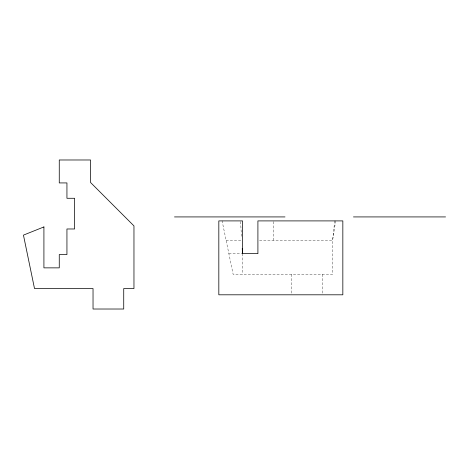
<?xml version="1.0" encoding="UTF-8"?>
<svg xmlns="http://www.w3.org/2000/svg" width="469" height="469" viewBox="0 0 469 469"><rect width="100%" height="100%" fill="white"/><g stroke="black" fill="none" stroke-linecap="round" stroke-linejoin="round"><path stroke-width="0.35" stroke-dasharray="2.35 1.76" d="M334.714 220.905L332.609 240.345L332.609 274.342L233.152 274.342L222.095 220.905M335.681 220.905L332.609 240.345L257.909 240.345M226.117 240.345L241.846 240.345M228.872 253.647L241.84 253.647M240.568 221.632L241.517 236.915M322.373 274.342L322.373 294.075M291.677 274.342L291.677 294.808M273.257 221.626L273.257 240.345M242.561 253.647L242.561 274.342"/><path stroke-width="0.7" d="M174.491 216.924L285.005 216.924M353.456 216.924L445.55 216.924M242.561 253.647L257.909 253.647L257.909 220.905L342.839 220.905L342.839 294.808L218.824 294.808L218.824 220.905L242.561 220.905L242.561 253.647L242.244 248.552M43.916 226.932L23.45 235.116L34.507 288.552L93.032 288.552L93.032 309.018L123.728 309.018L123.728 288.552L133.964 288.552L133.964 225.906L90.552 182.494L90.552 159.982L59.264 159.982L59.264 182.928L66.938 182.928L66.938 198.281L74.612 198.281L74.612 228.978L66.938 228.978L66.938 254.561L59.264 254.561L59.264 267.863L43.916 267.863L43.916 226.932"/></g></svg>
